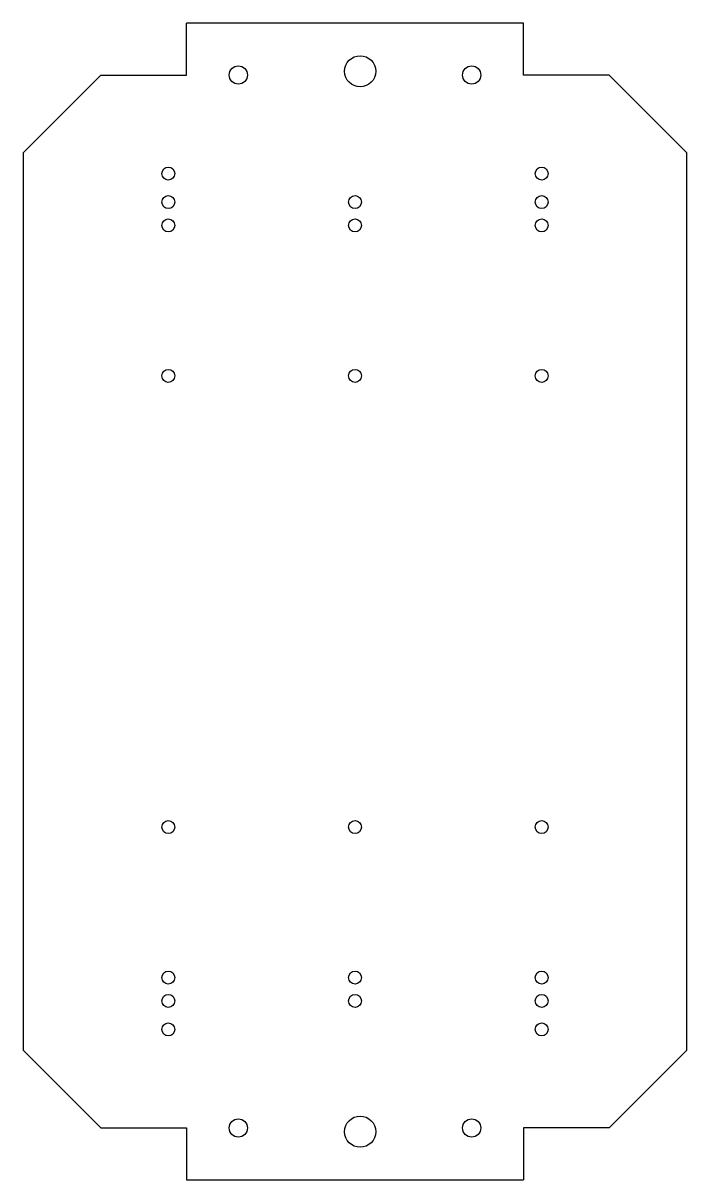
# Model space of a CAD drawing. Header units: millimetres. Extents: x 53 to 181, y -2 to 221.
import ezdxf

# ---------------------------------------------------------------- set-up
doc = ezdxf.new("R2010")
doc.units = ezdxf.units.MM
doc.layers.add('Default', color=7, linetype='Continuous')
doc.layers.add('DV2_0', color=7, linetype='Continuous')

# ---------------------------------------------------------------- blocks, each defined once
blk = doc.blocks.new('SE1')
at = {"layer": 'DV2_0', "color": 7, "linetype": 'Continuous'}
for p, q in [((96.5, 223), (31.5, 223)), ((31.5, 213), (31.5, 223)), ((96.5, 213), (96.5, 223)), ((15, 213), (0, 198)), ((15, 213), (31.5, 213)), ((113, 213), (96.5, 213)), ((128, 198), (113, 213)), ((0, 198), (0, 25)), ((128, 25), (128, 198)), ((0, 25), (15, 10)), ((113, 10), (128, 25)), ((15, 10), (31.5, 10)), ((31.5, 10), (31.5, 0)), ((96.5, 10), (96.5, 0)), ((113, 10), (96.5, 10)), ((31.5, 0), (96.5, 0))]:
    blk.add_line(p, q, dxfattribs=at)
for centre, radius in [((65, 213.71), 3), ((41.5, 213), 1.75), ((86.5, 213), 1.75), ((28, 194), 1.25), ((100, 194), 1.25), ((28, 188.5), 1.25), ((64, 188.5), 1.25), ((100, 188.5), 1.25), ((28, 184), 1.25), ((64, 184), 1.25), ((100, 184), 1.25), ((28, 155), 1.25), ((64, 155), 1.25), ((100, 155), 1.25), ((28, 68), 1.25), ((64, 68), 1.25), ((100, 68), 1.25), ((28, 39), 1.25), ((64, 39), 1.25), ((100, 39), 1.25), ((28, 34.5), 1.25), ((64, 34.5), 1.25), ((100, 34.5), 1.25), ((28, 29), 1.25), ((100, 29), 1.25), ((41.5, 10), 1.75), ((65, 9.29), 3), ((86.5, 10), 1.75)]:
    blk.add_circle(centre, radius, dxfattribs=at)

msp = doc.modelspace()

# ---------------------------------------------------------------- block references
at = {"layer": 'Default', "color": 7}
msp.add_blockref('SE1', (53.29, -2.49), dxfattribs=at)

doc.saveas('drawing.dxf')
